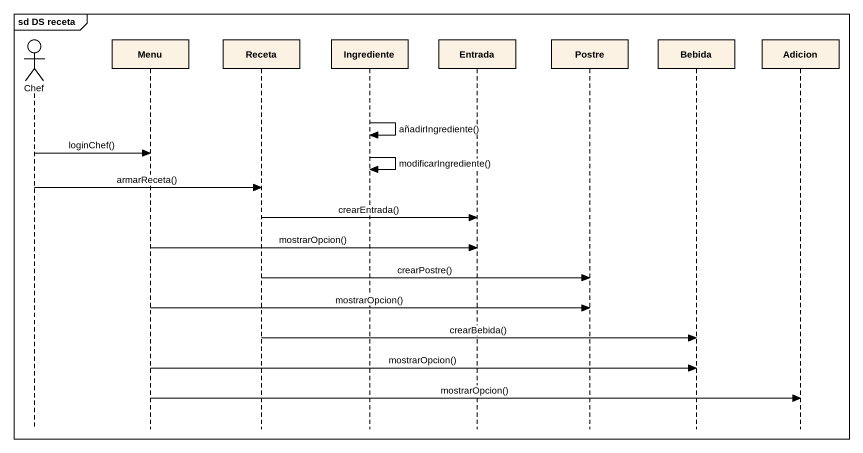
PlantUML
@startuml
mainframe sd DS receta
hide footbox
actor Chef
participant Menu
participant Receta
participant Ingrediente
participant Entrada
participant Postre
participant Bebida
participant Adicion

Ingrediente -> Ingrediente : añadirIngrediente()
Chef -> Menu : loginChef()
Ingrediente -> Ingrediente : modificarIngrediente()
Chef -> Receta : armarReceta()
Receta -> Entrada : crearEntrada()
Menu -> Entrada : mostrarOpcion()
Receta -> Postre : crearPostre()
Menu -> Postre : mostrarOpcion()
Receta -> Bebida : crearBebida()
Menu -> Bebida : mostrarOpcion()
Menu -> Adicion : mostrarOpcion()
@enduml
